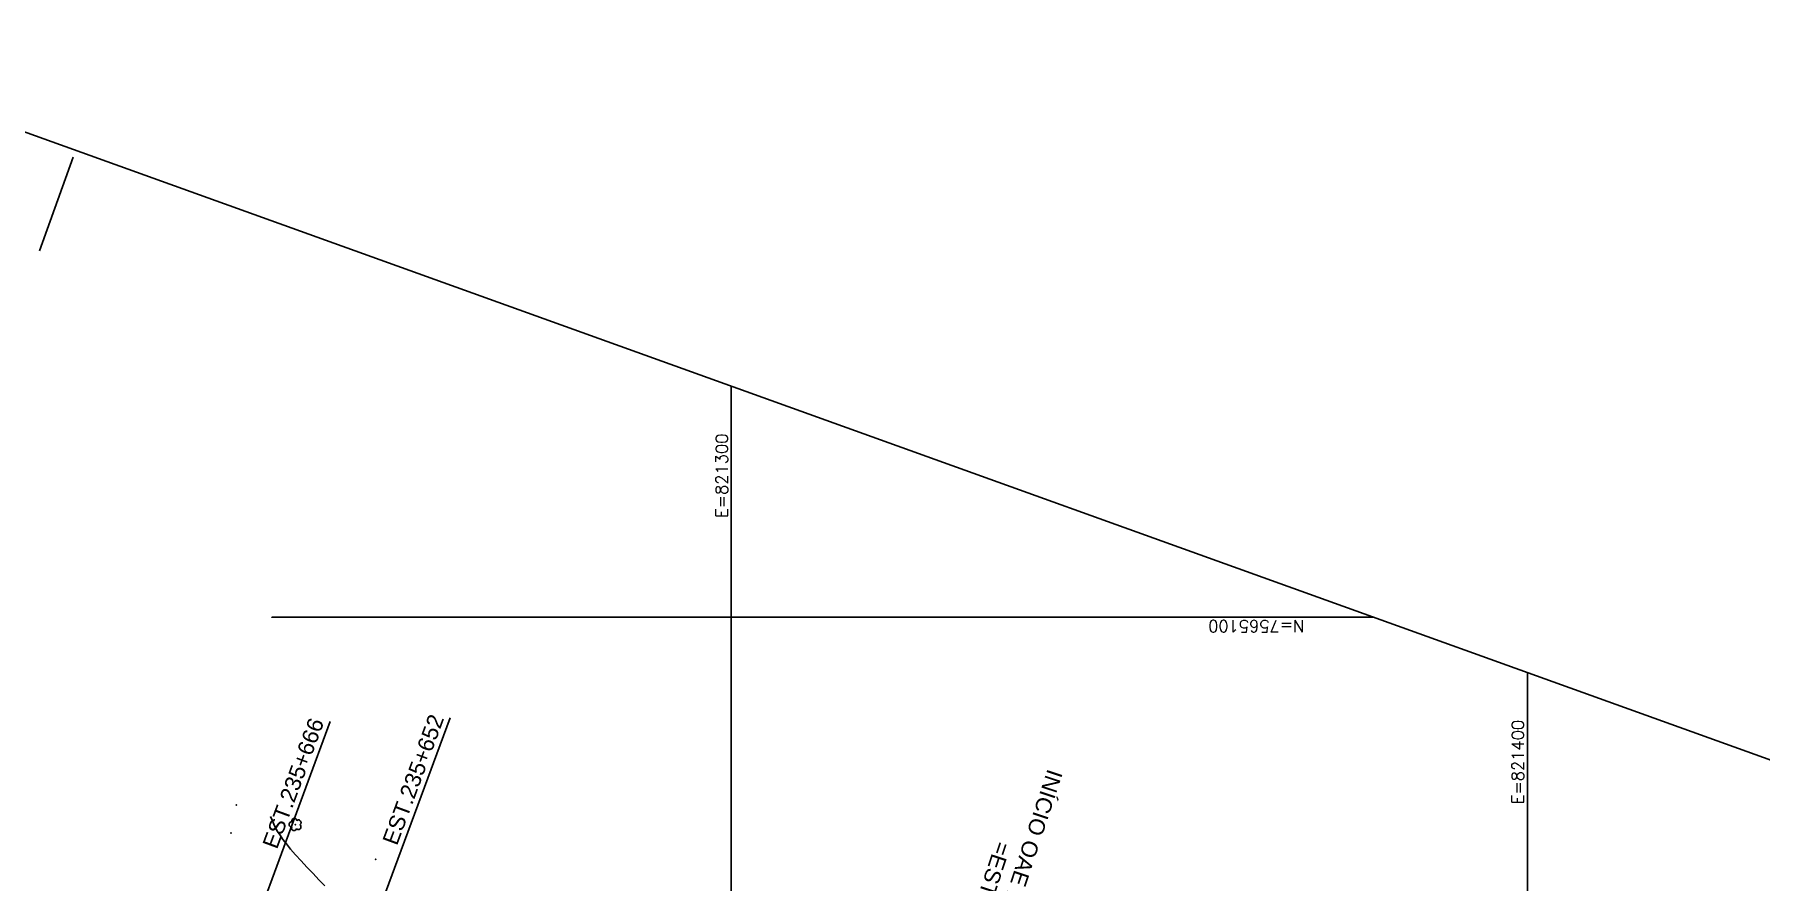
# Model space of a CAD drawing. Header units: metres. Extents: x 820373 to 834957, y 7564678 to 7566875.
# Drawn here: x 821212.5 to 821429.3, y 7565066.8 to 7565173.2 of the extents above; entities that cross this region are included whole.
import ezdxf
from ezdxf.enums import TextEntityAlignment as Align

# ---------------------------------------------------------------- set-up
doc = ezdxf.new("R2010")
doc.units = ezdxf.units.M
doc.linetypes.add('HIDDEN', pattern=[0.375, 0.25, -0.125])
doc.linetypes.add('XREF_GEO$0$DASHDOT', pattern=[25.4, 12.7, -6.35, 0, -6.35])
for name, color, linetype in [('P-ARTICULAÇÃO', 4, 'HIDDEN'), ('P-MALHA-IMPAR', 1, 'Continuous'), ('P-WIPEOUT1', 5, 'Continuous'), ('P-WIPEOUT2', 2, 'Continuous'), ('XREF_GEO$0$F-HZ-EIXO', 42, 'XREF_GEO$0$DASHDOT'), ('XREF_GEO$0$F-HZ-ESTACA', 73, 'Continuous'), ('XREF_GEO$0$F-HZ-PTO-NOTAVEL', 42, 'Continuous'), ('XREF_PAV$0$P-CHAMADA', 1, 'Continuous'), ('XREF_TOP$0$T-HG-BARRANCO', 23, 'Continuous'), ('XREF_TOP$0$T-HG-CRISTA', 23, 'Continuous'), ('XREF_TOP$0$T-HG-PÉ', 23, 'Continuous'), ('XREF_TOP$0$T-HM-COTA', 252, 'Continuous'), ('XREF_TOP$0$T-HM-CURVA_INTERMEDIÁRIA', 252, 'Continuous'), ('XREF_TOP$0$T-SI-FAIXA', 23, 'Continuous'), ('XREF_TOP$0$T-SI-PLACA', 252, 'Continuous'), ('XREF_TOP$0$T-SV-GUARD_RAIL', 23, 'Continuous'), ('XREF_TOP$0$T-SV-RUA_PAVIMENTADA', 23, 'Continuous'), ('XREF_TOP$0$T-VE-ÁRVORE_ISOLADA', 92, 'Continuous')]:
    doc.layers.add(name, color=color, linetype=linetype)
doc.layers.add('P-FOLHA', color=4, linetype='Continuous', plot=False)
doc.styles.add('R60', font='romans.shx', dxfattribs={"height": 1.5})
doc.styles.add('XREF_GEO$0$ARIAL', font='arial.ttf')
doc.styles.add('XREF_PAV$0$ARIAL', font='arial.ttf')
doc.styles.add('XREF_TOP$0$ROMANS', font='arial.ttf', dxfattribs={"height": 1.5})

# ---------------------------------------------------------------- blocks, each defined once
blk = doc.blocks.new('MALHA-IMPAR')
at = {"layer": 'P-MALHA-IMPAR'}
for p, q in [((821300, 7564878.48), (821300, 7565129.03)), ((821150.83, 7565100), (821380.68, 7565100)), ((821400, 7564842.49), (821400, 7565093.05))]:
    blk.add_line(p, q, dxfattribs=at)
at = {"layer": 'P-MALHA-IMPAR', "style": 'R60'}
for s, rotation, p in [('E=821300', 90, (821300, 7565117.78)), ('N=7565100', 180, (821365.94, 7565100.09)), ('E=821400', 90, (821400, 7565081.8))]:
    blk.add_text(s, height=1.5, rotation=rotation, dxfattribs=at).set_placement(p, align=Align.BOTTOM_CENTER)
blk = doc.blocks.new('XREF_TOP$0$PONTO')
at = {"layer": 'XREF_TOP$0$T-HM-COTA'}
blk.add_point((0, 0), dxfattribs=at)
blk = doc.blocks.new('XREF_TOP$0$PLACA 01')
blk.add_circle((0, 0), 0.75)
at = {"style": 'XREF_TOP$0$ROMANS'}
blk.add_attdef('PL', text='', height=1.5, dxfattribs=at).set_placement((1.5, 0), align=Align.MIDDLE_LEFT)
blk = doc.blocks.new('XREF_TOP$0$ÁRVORE')
blk.add_lwpolyline([(0.53, -0.17, 1.042775), (0.33, 0.46, 1.014331), (-0.32, 0.45, 1.067599), (-0.53, -0.17, 1.030737), (0, -0.56, 1.044577)], format="xyb", close=True)
at = {"style": 'XREF_TOP$0$ROMANS'}
blk.add_attdef('ARV', text='', height=1.5, dxfattribs=at).set_placement((1.5, 0.04), align=Align.MIDDLE_LEFT)
blk = doc.blocks.new('XREF_TOP')
at = {"layer": 'XREF_TOP$0$T-HG-BARRANCO'}
for p, q in [((821224.39, 7565084.91), (821224.11, 7565085.02)), ((821223.29, 7565082.99), (821221.17, 7565083.8)), ((821221.47, 7565078.98), (821216.45, 7565080.92)), ((821222.34, 7565081), (821220.42, 7565081.74)), ((821220.18, 7565075.2), (821215.22, 7565076.7)), ((821220.76, 7565077.11), (821218.27, 7565077.87)), ((821219.23, 7565071.32), (821214, 7565072.48)), ((821219.67, 7565073.27), (821217.11, 7565073.83)), ((821218.92, 7565069.34), (821216.12, 7565069.76)), ((821218.69, 7565067.35), (821212.74, 7565067.87))]:
    blk.add_line(p, q, dxfattribs=at)
at = {"layer": 'XREF_TOP$0$T-HG-CRISTA'}
blk.add_polyline3d([(821224.78, 7565085.6, 818.31), (821223.23, 7565082.88, 818.12), (821221.89, 7565080.06, 817.93), (821220.76, 7565077.14, 817.75), (821219.86, 7565074.14, 817.56), (821219.18, 7565071.08, 817.15), (821218.79, 7565068.47, 817.21), (821218.56, 7565065.85, 817.05), (821218.51, 7565063.21, 816.89), (821218.61, 7565060.57, 816.73), (821218.89, 7565057.94, 816.57)], dxfattribs=at)
at = {"layer": 'XREF_TOP$0$T-HG-PÉ'}
blk.add_polyline3d([(821221.75, 7565047.79, 816.36), (821218.33, 7565049.92, 816.06), (821215.68, 7565053.1, 815.75), (821213.98, 7565056.83, 815.67), (821213.14, 7565060.67, 815.58), (821212.37, 7565064.48, 815.49), (821212.79, 7565068.32, 815.4), (821216.64, 7565081.55, 815.57)], dxfattribs=at)
at = {"layer": 'XREF_TOP$0$T-HM-CURVA_INTERMEDIÁRIA', "flags": 128}
for points in [[(821223.86, 7565085.14), (821223.53, 7565084.34), (821223.27, 7565083.65), (821223.05, 7565083.08), (821222.88, 7565082.6), (821222.75, 7565082.2), (821222.65, 7565081.88), (821222.58, 7565081.62), (821222.53, 7565081.4), (821222.49, 7565081.21), (821222.48, 7565081.06), (821222.47, 7565080.93), (821222.47, 7565080.82), (821222.49, 7565080.74), (821222.51, 7565080.66), (821222.54, 7565080.6), (821222.58, 7565080.55), (821222.61, 7565080.5), (821222.65, 7565080.46), (821222.7, 7565080.42), (821222.74, 7565080.38), (821222.78, 7565080.34), (821222.82, 7565080.31), (821222.85, 7565080.27), (821222.88, 7565080.23), (821222.91, 7565080.2), (821222.93, 7565080.16), (821222.95, 7565080.12), (821222.96, 7565080.08), (821222.96, 7565080.04), (821222.97, 7565080), (821222.97, 7565079.95), (821222.96, 7565079.9), (821222.95, 7565079.85), (821222.94, 7565079.79), (821222.93, 7565079.73), (821222.92, 7565079.67), (821222.9, 7565079.6), (821222.88, 7565079.52), (821222.86, 7565079.44), (821222.84, 7565079.36), (821222.82, 7565079.26), (821222.79, 7565079.17), (821222.77, 7565079.06), (821222.74, 7565078.96), (821222.72, 7565078.85), (821222.69, 7565078.74), (821222.67, 7565078.62), (821222.64, 7565078.51), (821222.62, 7565078.4), (821222.6, 7565078.29), (821222.58, 7565078.19), (821222.56, 7565078.09), (821222.55, 7565078), (821222.55, 7565077.91), (821222.55, 7565077.84), (821222.57, 7565077.78), (821222.59, 7565077.73), (821222.63, 7565077.69), (821222.67, 7565077.66), (821222.72, 7565077.63), (821222.77, 7565077.62), (821222.83, 7565077.6), (821222.89, 7565077.6), (821222.95, 7565077.59), (821223, 7565077.58), (821223.06, 7565077.57), (821223.13, 7565077.56), (821223.21, 7565077.56), (821223.3, 7565077.56), (821223.4, 7565077.57), (821223.53, 7565077.59), (821223.69, 7565077.62), (821223.87, 7565077.65), (821224.09, 7565077.7), (821224.33, 7565077.75), (821224.61, 7565077.82), (821224.92, 7565077.88), (821225.26, 7565077.95), (821225.63, 7565078.02), (821226.03, 7565078.09), (821226.47, 7565078.16), (821226.93, 7565078.23), (821227.4, 7565078.29), (821227.86, 7565078.35), (821228.31, 7565078.4), (821228.73, 7565078.45), (821229.1, 7565078.49), (821229.42, 7565078.53), (821229.69, 7565078.55), (821229.89, 7565078.57), (821230.06, 7565078.58), (821230.2, 7565078.59), (821230.33, 7565078.58), (821230.45, 7565078.58), (821230.59, 7565078.57), (821230.75, 7565078.56), (821230.95, 7565078.55), (821231.2, 7565078.54), (821231.5, 7565078.54), (821231.86, 7565078.56), (821232.29, 7565078.61), (821232.8, 7565078.69), (821233.39, 7565078.81), (821234.07, 7565078.98)], [(821248.94, 7565066.25), (821248.21, 7565067), (821247.46, 7565067.79), (821246.7, 7565068.59), (821245.96, 7565069.39), (821245.27, 7565070.16), (821244.65, 7565070.87), (821244.12, 7565071.51), (821243.68, 7565072.08), (821243.32, 7565072.6), (821243.01, 7565073.09), (821242.75, 7565073.55), (821242.53, 7565074.01), (821242.33, 7565074.48), (821242.14, 7565074.98)]]:
    blk.add_lwpolyline(points, dxfattribs=at)
at = {"layer": 'XREF_TOP$0$T-HM-CURVA_INTERMEDIÁRIA'}
for points in [[(821220.89, 7565083.67), (821220.7, 7565083.18), (821220.53, 7565082.73), (821220.38, 7565082.33), (821220.25, 7565081.96), (821220.14, 7565081.62), (821220.04, 7565081.31), (821219.95, 7565081.01), (821219.87, 7565080.73), (821219.79, 7565080.45), (821219.72, 7565080.18), (821219.66, 7565079.91), (821219.59, 7565079.65), (821219.53, 7565079.38), (821219.47, 7565079.12), (821219.42, 7565078.85), (821219.36, 7565078.57), (821219.31, 7565078.29), (821219.26, 7565078), (821219.2, 7565077.71), (821219.15, 7565077.4), (821219.08, 7565077.08), (821219.02, 7565076.74), (821218.95, 7565076.39), (821218.87, 7565076.02), (821218.78, 7565075.64), (821218.69, 7565075.24), (821218.6, 7565074.84), (821218.51, 7565074.44), (821218.43, 7565074.04), (821218.37, 7565073.65), (821218.31, 7565073.28), (821218.28, 7565072.93), (821218.27, 7565072.61), (821218.28, 7565072.31), (821218.3, 7565072.03), (821218.33, 7565071.76), (821218.37, 7565071.51), (821218.4, 7565071.25), (821218.42, 7565071), (821218.43, 7565070.74), (821218.43, 7565070.48), (821218.41, 7565070.2), (821218.38, 7565069.92), (821218.35, 7565069.63), (821218.31, 7565069.34), (821218.28, 7565069.04), (821218.25, 7565068.74), (821218.23, 7565068.43), (821218.22, 7565068.12), (821218.22, 7565067.82), (821218.23, 7565067.52), (821218.25, 7565067.24), (821218.27, 7565066.97), (821218.29, 7565066.72)], [(821217.93, 7565082.19), (821217.87, 7565082.04), (821217.81, 7565081.91), (821217.77, 7565081.79), (821217.73, 7565081.68), (821217.7, 7565081.57), (821217.67, 7565081.48), (821217.64, 7565081.39), (821217.62, 7565081.3), (821217.59, 7565081.22), (821217.57, 7565081.14), (821217.55, 7565081.06), (821217.53, 7565080.98), (821217.51, 7565080.9), (821217.5, 7565080.82), (821217.48, 7565080.73), (821217.46, 7565080.65), (821217.45, 7565080.56), (821217.42, 7565080.46), (821217.39, 7565080.31), (821217.35, 7565080.11), (821217.28, 7565079.83), (821217.2, 7565079.47), (821217.08, 7565078.99), (821216.93, 7565078.39), (821216.74, 7565077.65), (821216.52, 7565076.81), (821216.29, 7565075.89), (821216.05, 7565074.94), (821215.81, 7565073.98), (821215.59, 7565073.06), (821215.38, 7565072.22), (821215.22, 7565071.49), (821215.09, 7565070.89), (821215, 7565070.42), (821214.94, 7565070.06), (821214.91, 7565069.79), (821214.89, 7565069.59), (821214.89, 7565069.44), (821214.89, 7565069.32), (821214.9, 7565069.22), (821214.9, 7565069.13), (821214.89, 7565069.02), (821214.88, 7565068.92), (821214.87, 7565068.81), (821214.85, 7565068.7), (821214.84, 7565068.59), (821214.83, 7565068.47), (821214.82, 7565068.36), (821214.82, 7565068.24), (821214.82, 7565068.12), (821214.82, 7565068), (821214.82, 7565067.86), (821214.82, 7565067.71), (821214.81, 7565067.55), (821214.8, 7565067.37), (821214.78, 7565067.16), (821214.75, 7565066.94), (821214.72, 7565066.69)]]:
    blk.add_lwpolyline(points, dxfattribs=at)
at = {"layer": 'XREF_TOP$0$T-SI-FAIXA'}
for points in [[(821226.38, 7565084.1, 818.53), (821225.03, 7565081.53, 818.32), (821223.86, 7565078.88, 818.1), (821222.89, 7565076.15, 817.9), (821222.12, 7565073.36, 817.7), (821221.54, 7565070.51, 817.51), (821221.23, 7565068.27, 817.36), (821221.04, 7565066.01, 817.22), (821220.98, 7565063.74, 817.08), (821221.05, 7565061.48, 816.94), (821221.24, 7565059.21, 816.81)], [(821231.39, 7565080.87, 818.24), (821230.21, 7565078.78, 818.02), (821229.19, 7565076.6, 817.8), (821228.34, 7565074.35, 817.59), (821227.66, 7565072.05, 817.4), (821227.14, 7565069.68, 817.21), (821226.86, 7565067.69, 817.06), (821226.7, 7565065.67, 816.93), (821226.66, 7565063.65, 816.79), (821226.76, 7565061.62, 816.67), (821226.98, 7565059.61, 816.56)]]:
    blk.add_polyline3d(points, dxfattribs=at)
at = {"layer": 'XREF_TOP$0$T-SV-GUARD_RAIL'}
blk.add_polyline3d([(821225.7, 7565084.98, 818.46), (821224.11, 7565082.32, 818.19), (821222.74, 7565079.55, 817.94), (821221.6, 7565076.66, 817.7), (821220.7, 7565073.7, 817.49), (821220.04, 7565070.66, 817.29), (821219.73, 7565068.39, 817.16), (821219.54, 7565066.1, 817.04), (821219.5, 7565063.8, 816.93), (821219.59, 7565061.51, 816.83), (821219.82, 7565059.22, 816.74)], dxfattribs=at)
at = {"layer": 'XREF_TOP$0$T-SV-RUA_PAVIMENTADA'}
for points in [[(821225.8, 7565084.59, 818.54), (821224.32, 7565081.95, 818.32), (821223.04, 7565079.21, 818.11), (821221.98, 7565076.38, 817.91), (821221.14, 7565073.47, 817.71), (821220.52, 7565070.5, 817.52), (821220.21, 7565068.27, 817.38), (821220.03, 7565066.01, 817.25), (821219.97, 7565063.74, 817.11), (821220.05, 7565061.48, 816.99), (821220.25, 7565059.22, 816.86)], [(821232.85, 7565079.81, 818.12), (821231.37, 7565077.08, 817.88), (821230.17, 7565074.21, 817.64), (821229.26, 7565071.24, 817.4), (821228.65, 7565068.19, 817.17), (821228.34, 7565065.09, 816.95), (821228.31, 7565063, 816.8), (821228.41, 7565060.91, 816.66), (821228.66, 7565058.83, 816.51), (821229.04, 7565056.78, 816.37), (821229.56, 7565054.75, 816.24)]]:
    blk.add_polyline3d(points, dxfattribs=at)
at = {"layer": 'XREF_TOP$0$T-HM-COTA', "rotation": 160.3219444444443}
for p in [(821224.78, 7565085.6, 818.31), (821225.7, 7565084.98, 818.46), (821225.8, 7565084.59, 818.54), (821226.38, 7565084.1, 818.53), (821216.64, 7565081.55, 815.57), (821223.13, 7565080.91, 818.06), (821231.39, 7565080.87, 818.24), (821232.85, 7565079.81, 818.12), (821237.83, 7565076.42, 817.63), (821245.25, 7565073.94, 818.27), (821237.14, 7565072.9, 817.43), (821219.18, 7565071.08, 817.15), (821220.04, 7565070.66, 817.29), (821220.52, 7565070.5, 817.52), (821221.54, 7565070.51, 817.51), (821227.14, 7565069.68, 817.21), (821255.32, 7565069.56, 818.31), (821212.79, 7565068.32, 815.4), (821219.58, 7565069.3, 817.11)]:
    blk.add_blockref('XREF_TOP$0$PONTO', p, dxfattribs=at)
at = {"layer": 'XREF_TOP$0$T-SI-PLACA', "rotation": 160.3218198399105}
for p in [(821223.13, 7565080.91, 818.06), (821219.58, 7565069.3, 817.11)]:
    blk.add_blockref('XREF_TOP$0$PLACA 01', p, dxfattribs=at)
at = {"layer": 'XREF_TOP$0$T-VE-ÁRVORE_ISOLADA', "rotation": 160.3218198399105}
blk.add_blockref('XREF_TOP$0$ÁRVORE', (821245.25, 7565073.94, 818.27), dxfattribs=at)
blk = doc.blocks.new('XREF_GEO$0$AeccTickLine')
at = {"layer": 'XREF_GEO$0$F-HZ-ESTACA', "lineweight": -2}
blk.add_line((0, 1), (0, -1), dxfattribs=at)
blk = doc.blocks.new('XREF_GEO')
at = {"layer": 'XREF_GEO$0$F-HZ-EIXO', "linetype": 'XREF_GEO$0$DASHDOT', "lineweight": -3, "ltscale": 0.25, "flags": 128}
blk.add_lwpolyline([(821406.921, 7565021.036, -0.3329692), (821385.88, 7564991.548, -0.1674565), (821359.825, 7564992.164, 0.0025015), (821331.491, 7565002.521), (821275.036, 7565022.839, 0.0019818), (821252.516, 7565030.843, -0.1861219), (821230.605, 7565049.508, -0.2425569), (821230.01, 7565077.511)], format="xyb", dxfattribs=at)
at = {"layer": 'XREF_GEO$0$F-HZ-PTO-NOTAVEL', "linetype": 'Continuous', "lineweight": -3}
blk.add_line((821230.01, 7565077.511), (821196.576, 7565093.853), dxfattribs=at)
at = {"layer": 'XREF_GEO$0$F-HZ-ESTACA', "linetype": 'Continuous', "lineweight": -3, "xscale": 0.7500000000000001, "yscale": 0.7500000000000001, "zscale": 0.7500000000000001, "rotation": 63.95055330994973}
blk.add_blockref('XREF_GEO$0$AeccTickLine', (821230.01, 7565077.511), dxfattribs=at)
at = {"layer": 'XREF_GEO$0$F-HZ-PTO-NOTAVEL', "linetype": 'Continuous', "lineweight": -3, "char_height": 2, "style": 'XREF_GEO$0$ARIAL'}
for s, insert, attachment_point, rotation in [('FIM - RAMO 800\\PEST.811+17,999', (821216.128, 7565081.322), 1, 153.95055), ('\\pi-34.58117;INÍCIO OAE NORTE/CRES.\\P\\pi-23.94407;=EST.235+587,034', (821325.418, 7565049.355), 7, 251.77696)]:
    blk.add_mtext(s, dxfattribs=dict(at, insert=insert, attachment_point=attachment_point, rotation=rotation))
blk = doc.blocks.new('XREF_PAV')
at = {"layer": 'XREF_PAV$0$P-CHAMADA', "linetype": 'Continuous', "lineweight": -3}
for p, q in [((821230.02, 7565033.88), (821249.63, 7565086.91)), ((821245.08, 7565034.35), (821264.7, 7565087.37))]:
    blk.add_line(p, q, dxfattribs=at)
at = {"layer": 'XREF_PAV$0$P-CHAMADA', "linetype": 'Continuous', "lineweight": -3, "char_height": 2, "attachment_point": 3, "rotation": 69.6989, "style": 'XREF_PAV$0$ARIAL'}
for s, insert in [('EST.235+666', (821247.01, 7565087.54, 597.22)), ('EST.235+652', (821262.08, 7565088, 597.22))]:
    blk.add_mtext(s, dxfattribs=dict(at, insert=insert))

msp = doc.modelspace()

# ---------------------------------------------------------------- block references
at = {"ltscale": 100}
for name in ['XREF_PAV', 'XREF_GEO', 'XREF_TOP']:
    msp.add_blockref(name, (0, 0), dxfattribs=at)
at = {"layer": 'P-MALHA-IMPAR'}
msp.add_blockref('MALHA-IMPAR', (0, 0), dxfattribs=at)

# ---------------------------------------------------------------- next in the draw order: wipeouts: each hides what was drawn before it
msp.add_wipeout([(821164.667, 7564884.493), (821124.208, 7564899.054), (821204.04, 7565120.876), (821244.5, 7565106.315)]).dxf.layer = 'P-WIPEOUT1'

# ---------------------------------------------------------------- next in the draw order: wipeouts: each hides what was drawn before it
msp.add_wipeout([(821137.811, 7564936.853), (821097.352, 7564951.414), (821177.184, 7565173.235), (821217.644, 7565158.674)]).dxf.layer = 'P-WIPEOUT2'

# ---------------------------------------------------------------- next in the draw order: linework, layer by layer
at = {"layer": 'P-ARTICULAÇÃO', "ltscale": 50}
msp.add_line((821124.208, 7564899.054), (821217.644, 7565158.674), dxfattribs=at)
at = {"layer": 'P-FOLHA'}
msp.add_lwpolyline([(821935.565, 7564900.298), (821855.732, 7564678.477), (821097.352, 7564951.414), (821177.184, 7565173.235)], close=True, dxfattribs=at)

doc.saveas('drawing.dxf')
